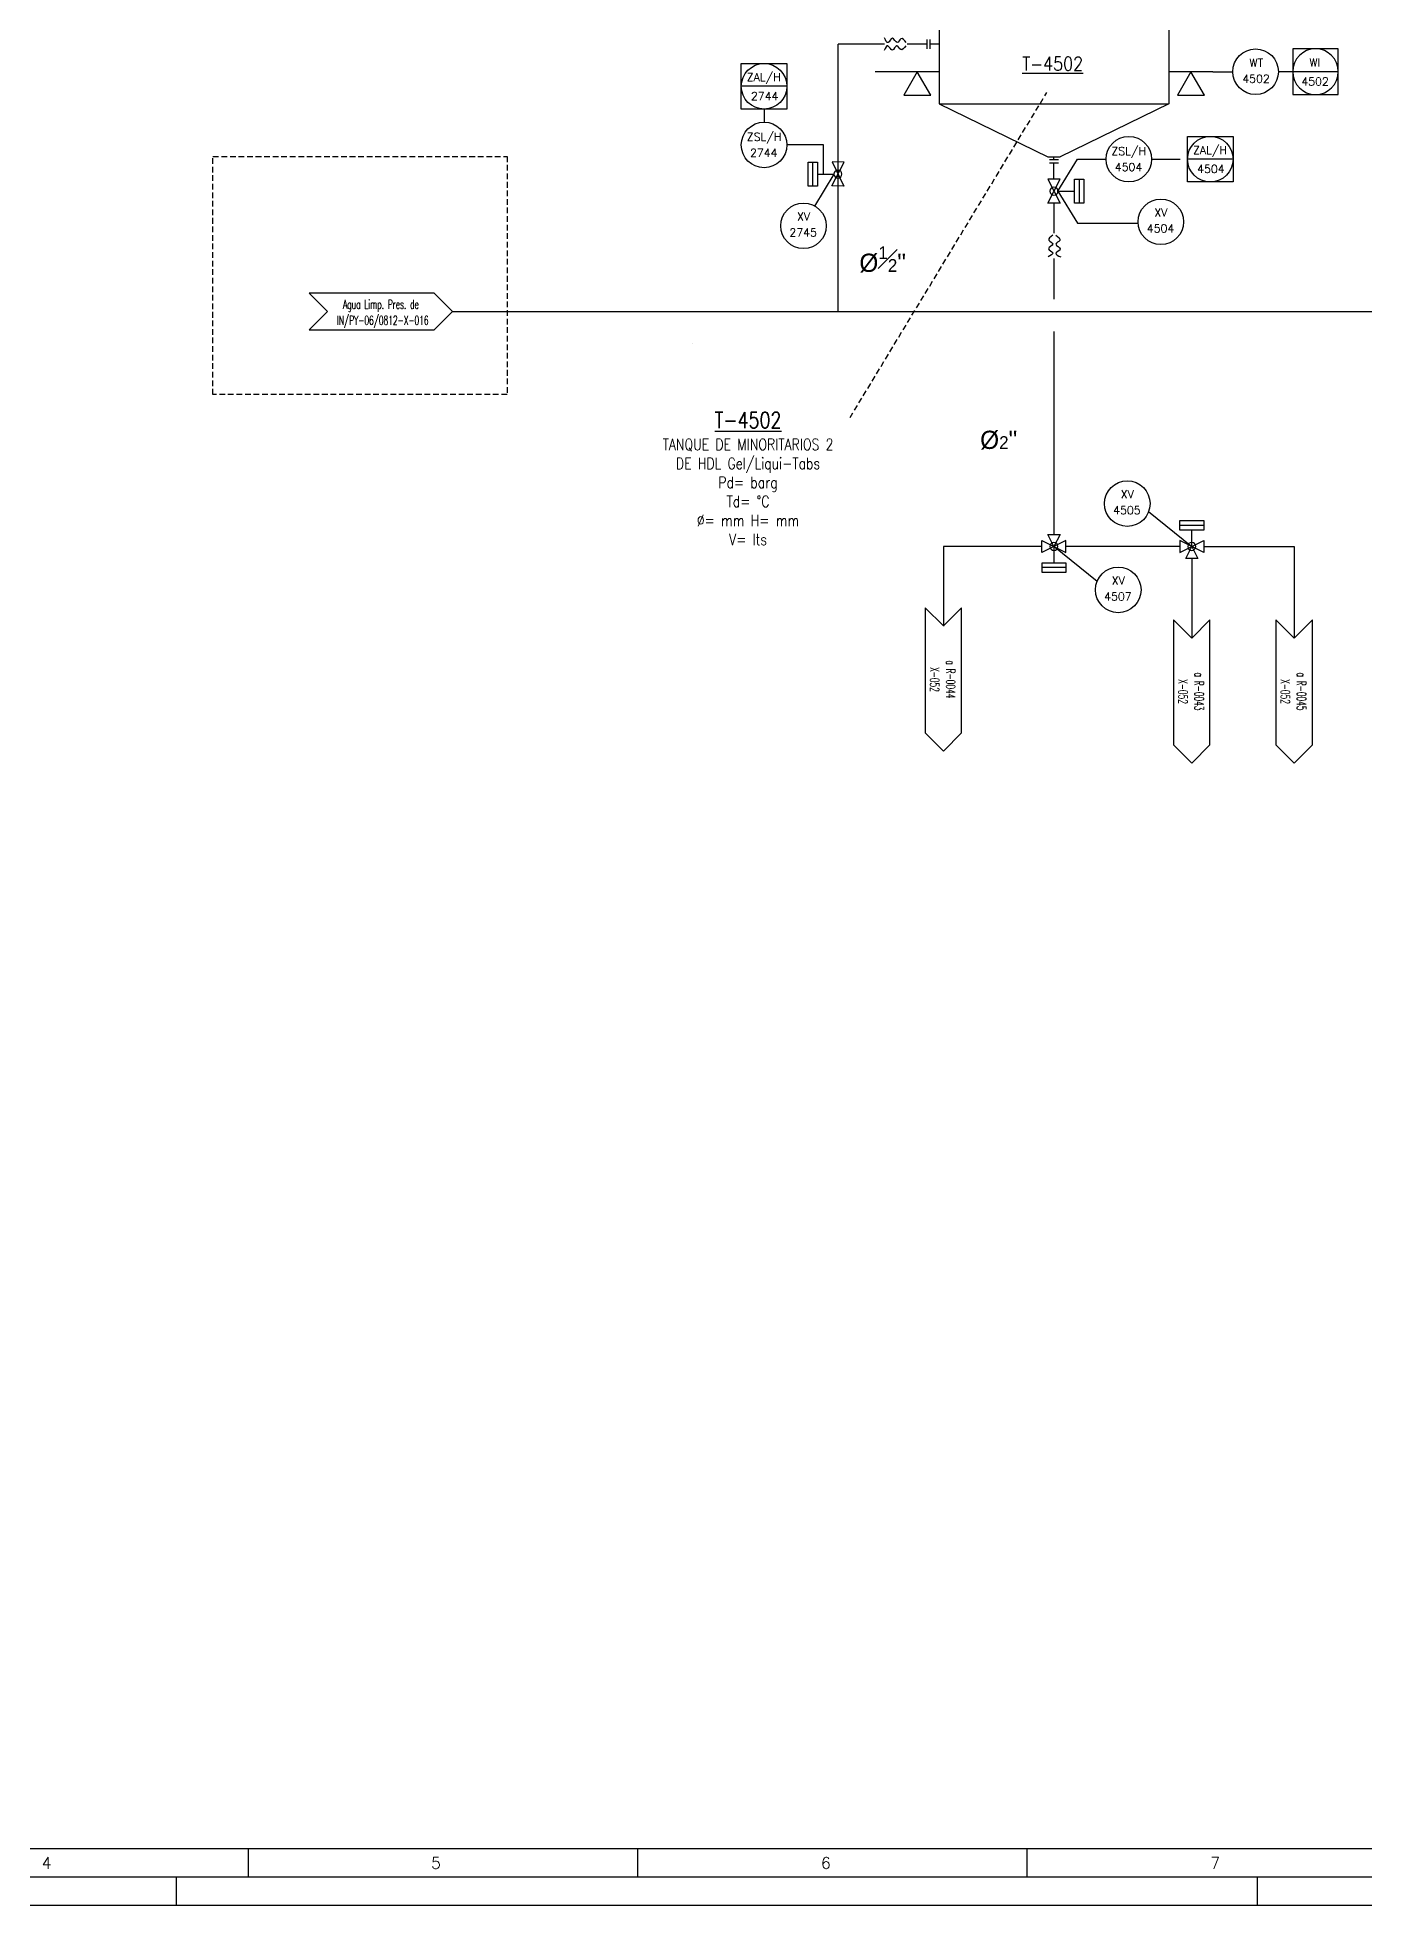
# Model space of a CAD drawing. Header units: millimetres. Extents: x -1069 to -649, y 34 to 330.
# Drawn here: x -946.2 to -829.8, y 33.8 to 197.8 of the extents above; entities that cross this region are included whole.
import ezdxf
from ezdxf.enums import TextEntityAlignment as Align

# ---------------------------------------------------------------- set-up
doc = ezdxf.new("R2010")
doc.units = ezdxf.units.MM
doc.linetypes.add('TRAZOS', pattern=[0.75, 0.5, -0.25])
for name, color, linetype in [('CAJETIN', 1, 'Continuous'), ('CONEXION INTRUMENTOS', 1, 'Continuous'), ('EQUIPOS', 5, 'Continuous'), ('FORMATO', 7, 'Continuous'), ('INSTRUMENTOS', 1, 'Continuous'), ('TEX', 7, 'Continuous'), ('TUBERIA', 5, 'Continuous'), ('VALVULAS Y ACCESORIOS', 1, 'Continuous')]:
    doc.layers.add(name, color=color, linetype=linetype)
doc.layers.add('TUBERÍA2', color=1, linetype='TRAZOS', true_color=0xff0000)
doc.styles.add('PY', font='ROMANS.shx')
doc.styles.add('PY1', font='ROMANS.shx', dxfattribs={"width": 0.8})
doc.linetypes.add('SEÑAL_MECANICA2', pattern='A,4.411183,["o",PY,S=4.130212,R=360,X=0,Y=-1.374288],0.588817,-0.374158,["",PY,S=2,R=360,X=0,Y=-0.688262],-2.183682', length=7.55784)

# ---------------------------------------------------------------- blocks, each defined once
blk = doc.blocks.new('VALV GLOB-V')
at = {"layer": 'INSTRUMENTOS', "color": 1, "flags": 128}
blk.add_lwpolyline([(5.7, -1.43), (5.7, 1.43), (0, -1.43), (0, 1.43)], close=True, dxfattribs=at)
at = {"layer": 'INSTRUMENTOS', "color": 1}
blk.add_circle((2.85, 0), 0.95, dxfattribs=at)
at = {"layer": 'INSTRUMENTOS', "color": 7, "linetype": 'SEÑAL_MECANICA2', "style": 'PY'}
blk.add_attdef('REF.', text='', height=2, dxfattribs=at).set_placement((3, -3.37), align=Align.MIDDLE)
blk = doc.blocks.new('SEÑAL CIR')
at = {"color": 1}
blk.add_circle((0, 5.7), 5.7, dxfattribs=at)
at = {"layer": 'INSTRUMENTOS', "linetype": 'Continuous', "style": 'PY', "flags": 4}
for p in [(0.18, 6.94), (0.13, 2.95)]:
    blk.add_attdef('---', text='', height=2, dxfattribs=at).set_placement(p, align=Align.CENTER)
blk = doc.blocks.new('SEÑAL CIRCU MARCO')
at = {"color": 1, "linetype": 'Continuous', "ltscale": 0.5}
blk.add_line((5.7, 5.7), (-5.7, 5.7), dxfattribs=at)
at = {"color": 1, "flags": 128}
blk.add_lwpolyline([(5.7, 0), (-5.7, 0), (-5.7, 11.4), (5.7, 11.4)], close=True, dxfattribs=at)
at = {"color": 1}
blk.add_circle((0, 5.7), 5.7, dxfattribs=at)
at = {"style": 'PY'}
for tag, p in [('XXX', (0.18, 7.98)), ('YYY', (0.13, 3.24))]:
    blk.add_attdef(tag, text='', height=2, dxfattribs=at).set_placement(p, align=Align.MIDDLE)
blk = doc.blocks.new('BANDERA DE FLUJO')
at = {"layer": 'TEX', "color": 1, "ltscale": 0.1, "flags": 128}
blk.add_lwpolyline([(-4, 4), (-31.46, 4), (-27.46, 0), (-31.46, -4), (-4, -4), (0, 0)], close=True, dxfattribs=at)
at = {"layer": 'TEX', "style": 'PY1', "width": 0.8}
for tag, p in [('ETIQUETA-LINEA-1', (-15.73, 0.61)), ('ETIQUETA-LINEA-2', (-15.73, -2.91))]:
    blk.add_attdef(tag, text='', height=2, dxfattribs=at).set_placement(p, align=Align.CENTER)
blk = doc.blocks.new('MARCO-A1')
at = {"layer": 'FORMATO', "color": 5}
for p, q in [((283.67, 10), (283.67, 5)), ((352.08, 10), (352.08, 5)), ((420.5, 10), (420.5, 5))]:
    blk.add_line(p, q, dxfattribs=at)
at = {"layer": 'FORMATO', "color": 1, "linetype": 'Continuous'}
for p, q in [((271, 5), (271, 0)), ((461, 5), (461, 0))]:
    blk.add_line(p, q, dxfattribs=at)
at = {"layer": 'FORMATO', "color": 1}
blk.add_lwpolyline([(0, 594), (841, 594), (841, 0), (0, 0)], close=True, dxfattribs=at)
at = {"layer": 'FORMATO', "color": 5}
blk.add_lwpolyline([(5, 589), (836, 589), (836, 5), (5, 5)], close=True, dxfattribs=at)
at = {"layer": 'FORMATO', "color": 8, "linetype": 'Continuous'}
blk.add_lwpolyline([(10, 584), (831, 584), (831, 10), (10, 10)], close=True, dxfattribs=at)
at = {"layer": 'FORMATO', "color": 1, "style": 'PY'}
for s, p in [('4', (247.4, 6.5)), ('5', (315.82, 6.5)), ('6', (384.34, 6.5)), ('7', (452.75, 6.5))]:
    blk.add_text(s, height=2, dxfattribs=at).set_placement(p)

msp = doc.modelspace()

# ---------------------------------------------------------------- linework, layer by layer
at = {"color": 5}
for p, q in [((-875.97, 173.75), (-875.97, 197.21)), ((-857.03, 172.01), (-857.03, 155.66)), ((-857.03, 170.54), (-857.03, 154.19)), ((-857.03, 168.1), (-857.03, 168.1)), ((-857.03, 166.64), (-857.03, 154.19)), ((-858.08, 153.13), (-866.74, 153.13)), ((-866.74, 153.13), (-866.74, 146.15)), ((-845.99, 153.13), (-855.98, 153.13)), ((-844.94, 152.08), (-844.94, 145.09))]:
    msp.add_line(p, q, dxfattribs=at)
at = {"color": 1}
for p, q in [((-868.17, 197.21), (-869.92, 197.21)), ((-870.97, 194.8), (-872.72, 194.8)), ((-867.11, 194.8), (-870.97, 194.8)), ((-843.09, 194.8), (-846.95, 194.8)), ((-843.09, 194.8), (-841.34, 194.8)), ((-877.26, 188.37), (-880.47, 188.37)), ((-877.26, 185.82), (-877.26, 188.37)), ((-856.68, 184.31), (-854.98, 187.12)), ((-854.98, 187.12), (-852.46, 187.12)), ((-878.2, 184.76), (-878.2, 186.86)), ((-878.2, 184.76), (-878.2, 186.86)), ((-876.34, 185.81), (-878.04, 183.01)), ((-877.78, 185.81), (-876.34, 185.81)), ((-854.82, 185.37), (-854.82, 183.26)), ((-854.82, 185.37), (-854.82, 183.26)), ((-856.68, 184.31), (-855.24, 184.31)), ((-856.68, 184.31), (-855.24, 184.31)), ((-856.68, 184.31), (-854.98, 181.51)), ((-854.98, 181.51), (-849.64, 181.51)), ((-848.73, 156.19), (-844.94, 153.13)), ((-853.24, 150.07), (-857.03, 153.13))]:
    msp.add_line(p, q, dxfattribs=at)
for points in [[(-867.85, 192.75), (-869.04, 194.8), (-870.22, 192.74)], [(-843.83, 192.75), (-845.02, 194.8), (-846.2, 192.74)], [(-877.78, 184.76), (-878.61, 184.76), (-878.61, 186.86), (-877.78, 186.86)], [(-877.78, 184.76), (-878.61, 184.76), (-878.61, 186.86), (-877.78, 186.86)], [(-855.24, 185.37), (-854.4, 185.37), (-854.4, 183.26), (-855.24, 183.26)], [(-855.24, 185.37), (-854.4, 185.37), (-854.4, 183.26), (-855.24, 183.26)]]:
    msp.add_lwpolyline(points, close=True, dxfattribs=at)
at = {"color": 5}
msp.add_lwpolyline([(-909.81, 173.75), (-875.97, 173.75)], dxfattribs=at)
at = {"color": 4}
for points in [[(-870.02, 197.07), (-870.48, 196.74), (-870.81, 197.07), (-871.22, 196.7), (-871.6, 197.07), (-871.93, 196.66)], [(-870, 197.35), (-870.46, 197.69), (-870.79, 197.35), (-871.21, 197.73), (-871.58, 197.35), (-871.91, 197.77)], [(-857.14, 180.46), (-857.47, 180.01), (-857.14, 179.67), (-857.51, 179.26), (-857.14, 178.89), (-857.55, 178.55)], [(-856.86, 180.44), (-856.53, 179.99), (-856.86, 179.66), (-856.48, 179.24), (-856.86, 178.87), (-856.44, 178.54)]]:
    msp.add_spline(points, degree=3, dxfattribs=at)
at = {"layer": 'CAJETIN', "color": 1, "linetype": 'TRAZOS', "ltscale": 5}
for p, q in [((-836.08, 194.8), (-837.34, 194.8)), ((-882.47, 191.52), (-882.47, 190.37)), ((-848.46, 187.12), (-845.31, 187.12))]:
    msp.add_line(p, q, dxfattribs=at)
at = {"layer": 'CONEXION INTRUMENTOS', "linetype": 'Continuous'}
for p, q in [((-845.99, 154.99), (-843.88, 154.99)), ((-845.99, 154.99), (-843.88, 154.99)), ((-844.94, 153.13), (-844.94, 154.57)), ((-857.03, 153.13), (-857.03, 151.69)), ((-855.98, 151.28), (-858.08, 151.28)), ((-855.98, 151.28), (-858.08, 151.28))]:
    msp.add_line(p, q, dxfattribs=at)
for points in [[(-845.99, 154.57), (-845.99, 155.41), (-843.88, 155.41), (-843.88, 154.57)], [(-845.99, 154.57), (-845.99, 155.41), (-843.88, 155.41), (-843.88, 154.57)], [(-855.98, 151.69), (-855.98, 150.86), (-858.08, 150.86), (-858.08, 151.69)], [(-855.98, 151.69), (-855.98, 150.86), (-858.08, 150.86), (-858.08, 151.69)]]:
    msp.add_lwpolyline(points, close=True, dxfattribs=at)
at = {"layer": 'EQUIPOS', "color": 1}
for p, q in [((-867.11, 205.79), (-867.11, 191.97)), ((-846.95, 205.79), (-846.95, 191.97)), ((-867.11, 191.97), (-846.95, 191.97)), ((-867.11, 191.97), (-857.56, 187.32)), ((-846.95, 191.97), (-856.5, 187.32)), ((-857.56, 187.32), (-856.5, 187.32))]:
    msp.add_line(p, q, dxfattribs=at)
at = {"layer": 'INSTRUMENTOS', "color": 1}
for points in [[(-857.56, 154.19), (-856.5, 154.19), (-857.03, 153.13), (-857.03, 153.13)], [(-844.41, 152.08), (-845.46, 152.08), (-844.94, 153.13), (-844.94, 153.13)]]:
    msp.add_lwpolyline(points, close=True, dxfattribs=at)
at = {"layer": 'TUBERIA', "color": 5, "linetype": 'Continuous'}
for p, q in [((-871.91, 197.21), (-875.97, 197.21)), ((-857.03, 187.05), (-857.03, 187.32)), ((-857.03, 185.37), (-857.03, 186.78)), ((-857.03, 183.26), (-857.03, 180.62)), ((-857.03, 178.41), (-857.03, 174.83))]:
    msp.add_line(p, q, dxfattribs=at)
at = {"layer": 'TUBERIA', "linetype": 'Continuous'}
msp.add_line((-867.11, 197.21), (-867.9, 197.21), dxfattribs=at)
at = {"layer": 'TUBERIA'}
for p, q in [((-875.97, 173.75), (-806.94, 173.75)), ((-888.71, 170.96), (-888.71, 170.96)), ((-843.88, 153.13), (-835.95, 153.13)), ((-835.95, 153.13), (-835.95, 145.09))]:
    msp.add_line(p, q, dxfattribs=at)
at = {"layer": 'TUBERÍA2', "color": 0}
msp.add_line((-874.93, 164.44), (-857.66, 192.96), dxfattribs=at)
at = {"layer": 'TUBERÍA2', "color": 2}
msp.add_lwpolyline([(-930.84, 187.37), (-905.02, 187.37), (-905.02, 166.46), (-930.84, 166.46)], close=True, dxfattribs=at)
at = {"layer": 'VALVULAS Y ACCESORIOS', "ltscale": 0.1}
for p, q in [((-868.17, 196.81), (-868.17, 197.61)), ((-867.9, 196.81), (-867.9, 197.61)), ((-856.63, 187.05), (-857.43, 187.05)), ((-856.63, 186.78), (-857.43, 186.78))]:
    msp.add_line(p, q, dxfattribs=at)

# ---------------------------------------------------------------- block references
at = {"xscale": 0.499409123998651, "yscale": 0.499409123998651, "zscale": 0.499409123998651}
msp.add_blockref('MARCO-A1', (-1069.42, 33.84), dxfattribs=at)
at = {"linetype": 'Continuous'}
ref = msp.add_blockref('SEÑAL CIR', (-839.34, 192.8), dxfattribs=dict(at, xscale=0.3508399999998801, yscale=0.3508399999998801, zscale=0.3508399999998801))
ref.add_attrib('---', 'WT', dxfattribs={"layer": 'INSTRUMENTOS', "color": 7, "linetype": 'Continuous', "height": 0.702, "style": 'PY'}).set_placement((-839.28, 195.23), align=Align.CENTER)
ref.add_attrib('---', '4502', dxfattribs={"layer": 'INSTRUMENTOS', "color": 7, "linetype": 'Continuous', "height": 0.702, "style": 'PY'}).set_placement((-839.3, 193.83), align=Align.CENTER)
ref = msp.add_blockref('SEÑAL CIRCU MARCO', (-834.08, 192.8), dxfattribs=dict(xscale=-0.3511153654362715, yscale=0.3511153654362715, zscale=0.3511153654362715))
ref.add_attrib('XXX', 'WI', dxfattribs={"height": 0.702, "style": 'PY'}).set_placement((-834.14, 195.6), align=Align.MIDDLE)
ref.add_attrib('YYY', '4502', dxfattribs={"height": 0.702, "style": 'PY'}).set_placement((-834.12, 193.94), align=Align.MIDDLE)
at = {"color": 1}
ref = msp.add_blockref('SEÑAL CIRCU MARCO', (-882.47, 191.52), dxfattribs=dict(at, xscale=0.350840000000062, yscale=0.350840000000062, zscale=0.350840000000062))
ref.add_attrib('XXX', 'ZAL/H', dxfattribs={"color": 7, "height": 0.702, "style": 'PY'}).set_placement((-882.5, 194.28), align=Align.MIDDLE)
ref.add_attrib('YYY', '2744', dxfattribs={"color": 7, "height": 0.702, "style": 'PY'}).set_placement((-882.42, 192.66), align=Align.MIDDLE)
at = {"color": 1, "linetype": 'Continuous'}
ref = msp.add_blockref('SEÑAL CIR', (-882.47, 186.37), dxfattribs=dict(at, xscale=0.350840000000062, yscale=0.350840000000062, zscale=0.350840000000062))
ref.add_attrib('---', 'ZSL/H', dxfattribs={"layer": 'INSTRUMENTOS', "color": 7, "linetype": 'Continuous', "height": 0.702, "style": 'PY'}).set_placement((-882.47, 188.73), align=Align.CENTER)
ref.add_attrib('---', '2744', dxfattribs={"layer": 'INSTRUMENTOS', "color": 7, "linetype": 'Continuous', "height": 0.702, "style": 'PY'}).set_placement((-882.5, 187.33), align=Align.CENTER)
ref = msp.add_blockref('SEÑAL CIR', (-850.46, 185.12), dxfattribs=dict(at, xscale=0.350840000000062, yscale=0.350840000000062, zscale=0.350840000000062))
ref.add_attrib('---', 'ZSL/H', dxfattribs={"layer": 'INSTRUMENTOS', "color": 7, "linetype": 'Continuous', "height": 0.702, "style": 'PY'}).set_placement((-850.47, 187.48), align=Align.CENTER)
ref.add_attrib('---', '4504', dxfattribs={"layer": 'INSTRUMENTOS', "color": 7, "linetype": 'Continuous', "height": 0.702, "style": 'PY'}).set_placement((-850.49, 186.08), align=Align.CENTER)
at = {"color": 1}
ref = msp.add_blockref('SEÑAL CIRCU MARCO', (-843.31, 185.12), dxfattribs=dict(at, xscale=0.350840000000062, yscale=0.350840000000062, zscale=0.350840000000062))
ref.add_attrib('XXX', 'ZAL/H', dxfattribs={"color": 7, "height": 0.702, "style": 'PY'}).set_placement((-843.34, 187.87), align=Align.MIDDLE)
ref.add_attrib('YYY', '4504', dxfattribs={"color": 7, "height": 0.702, "style": 'PY'}).set_placement((-843.26, 186.26), align=Align.MIDDLE)
at = {"linetype": 'Continuous', "yscale": 0.3693052631579121, "zscale": 0.369305263157877}
for p, xscale, rotation in [((-875.97, 186.87), -0.369305263157917, 88.94685432053949), ((-857.03, 185.37), -0.3693052631579121, 90), ((-845.99, 153.13), -0.3693052631579121, 180)]:
    msp.add_blockref('VALV GLOB-V', p, dxfattribs=dict(at, xscale=xscale, rotation=rotation))
at = {"color": 1, "linetype": 'Continuous'}
ref = msp.add_blockref('SEÑAL CIR', (-879.01, 179.27), dxfattribs=dict(at, xscale=0.350840000000062, yscale=0.350840000000062, zscale=0.350840000000062))
ref.add_attrib('---', 'XV', dxfattribs={"layer": 'INSTRUMENTOS', "color": 7, "linetype": 'Continuous', "height": 0.702, "style": 'PY'}).set_placement((-879.01, 181.73), align=Align.CENTER)
ref.add_attrib('---', '2745', dxfattribs={"layer": 'INSTRUMENTOS', "color": 7, "linetype": 'Continuous', "height": 0.702, "style": 'PY'}).set_placement((-879.04, 180.34), align=Align.CENTER)
ref = msp.add_blockref('SEÑAL CIR', (-847.65, 179.62), dxfattribs=dict(at, xscale=0.350840000000062, yscale=0.350840000000062, zscale=0.350840000000062))
ref.add_attrib('---', 'XV', dxfattribs={"layer": 'INSTRUMENTOS', "color": 7, "linetype": 'Continuous', "height": 0.702, "style": 'PY'}).set_placement((-847.65, 182.08), align=Align.CENTER)
ref.add_attrib('---', '4504', dxfattribs={"layer": 'INSTRUMENTOS', "color": 7, "linetype": 'Continuous', "height": 0.702, "style": 'PY'}).set_placement((-847.68, 180.69), align=Align.CENTER)
ref = msp.add_blockref('BANDERA DE FLUJO', (-909.81, 173.75), dxfattribs=dict(xscale=0.4, yscale=0.4, zscale=0.4))
ref.add_attrib('ETIQUETA-LINEA-1', 'Agua Limp. Pres. de', dxfattribs={"layer": 'TEX', "height": 0.8, "style": 'PY1', "width": 0.6}).set_placement((-916.1, 173.99), align=Align.CENTER)
ref.add_attrib('ETIQUETA-LINEA-2', ' IN/PY-06/0812-X-016', dxfattribs={"layer": 'TEX', "height": 0.8, "style": 'PY1', "width": 0.6}).set_placement((-916.1, 172.58), align=Align.CENTER)
at = {"linetype": 'Continuous'}
ref = msp.add_blockref('SEÑAL CIR', (-850.6, 154.89), dxfattribs=dict(at, xscale=0.350840000000062, yscale=0.350840000000062, zscale=0.350840000000062))
ref.add_attrib('---', 'XV', dxfattribs={"layer": 'INSTRUMENTOS', "color": 7, "linetype": 'Continuous', "height": 0.702, "style": 'PY'}).set_placement((-850.6, 157.36), align=Align.CENTER)
ref.add_attrib('---', '4505', dxfattribs={"layer": 'INSTRUMENTOS', "color": 7, "linetype": 'Continuous', "height": 0.702, "style": 'PY'}).set_placement((-850.63, 155.96), align=Align.CENTER)
at = {"linetype": 'Continuous', "xscale": -0.3693052631579121, "yscale": 0.3693052631579121, "zscale": 0.369305263157877}
msp.add_blockref('VALV GLOB-V', (-855.98, 153.13), dxfattribs=at)
at = {"linetype": 'Continuous'}
ref = msp.add_blockref('SEÑAL CIR', (-851.39, 147.32), dxfattribs=dict(at, xscale=0.350840000000062, yscale=0.350840000000062, zscale=0.350840000000062))
ref.add_attrib('---', 'XV', dxfattribs={"layer": 'INSTRUMENTOS', "color": 7, "linetype": 'Continuous', "height": 0.702, "style": 'PY'}).set_placement((-851.39, 149.78), align=Align.CENTER)
ref.add_attrib('---', '4507', dxfattribs={"layer": 'INSTRUMENTOS', "color": 7, "linetype": 'Continuous', "height": 0.702, "style": 'PY'}).set_placement((-851.42, 148.39), align=Align.CENTER)
ref = msp.add_blockref('BANDERA DE FLUJO', (-866.74, 135.17), dxfattribs=dict(xscale=0.4, yscale=0.4, zscale=0.4, rotation=270))
ref.add_attrib('ETIQUETA-LINEA-1', 'a R-0044', dxfattribs={"layer": 'TEX', "height": 0.8, "rotation": 270, "style": 'PY1', "width": 0.6}).set_placement((-866.49, 141.46), align=Align.CENTER)
ref.add_attrib('ETIQUETA-LINEA-2', 'X-052', dxfattribs={"layer": 'TEX', "height": 0.8, "rotation": 270, "style": 'PY1', "width": 0.6}).set_placement((-867.9, 141.46), align=Align.CENTER)
ref = msp.add_blockref('BANDERA DE FLUJO', (-844.94, 134.11), dxfattribs=dict(xscale=0.4, yscale=0.4, zscale=0.4, rotation=270))
ref.add_attrib('ETIQUETA-LINEA-1', 'a R-0043', dxfattribs={"layer": 'TEX', "height": 0.8, "rotation": 270, "style": 'PY1', "width": 0.6}).set_placement((-844.69, 140.4), align=Align.CENTER)
ref.add_attrib('ETIQUETA-LINEA-2', 'X-052', dxfattribs={"layer": 'TEX', "height": 0.8, "rotation": 270, "style": 'PY1', "width": 0.6}).set_placement((-846.1, 140.4), align=Align.CENTER)
ref = msp.add_blockref('BANDERA DE FLUJO', (-835.95, 134.11), dxfattribs=dict(xscale=0.4, yscale=0.4, zscale=0.4, rotation=270))
ref.add_attrib('ETIQUETA-LINEA-1', 'a R-0045', dxfattribs={"layer": 'TEX', "height": 0.8, "rotation": 270, "style": 'PY1', "width": 0.6}).set_placement((-835.71, 140.4), align=Align.CENTER)
ref.add_attrib('ETIQUETA-LINEA-2', 'X-052', dxfattribs={"layer": 'TEX', "height": 0.8, "rotation": 270, "style": 'PY1', "width": 0.6}).set_placement((-837.12, 140.4), align=Align.CENTER)

# ---------------------------------------------------------------- texts
at = {"char_height": 1.6, "width": 18.6947}
for s, insert, attachment_point in [('%%C{\\H0.7x;\\S1#2;}"', (-870.02, 179.47), 3), ('%%C{\\H0.7x;2}"', (-863.51, 163.29), 1)]:
    msp.add_mtext(s, dxfattribs=dict(at, insert=insert, attachment_point=attachment_point))
at = {"layer": 'CAJETIN', "color": 5, "linetype": 'Continuous', "insert": (-883.88, 164.92), "char_height": 1.4, "width": 28.2826, "attachment_point": 2, "style": 'PY1'}
msp.add_mtext('{\\LT-4502\\P\\H0.7143x;\\l\\C7;TANQUE DE MINORITARIOS 2\\PDE HDL Gel/Liqui-Tabs\\PPd= barg\\PTd= °C\\C5;\\P\\C7;%%C= mm H= mm\\PV= lts}', dxfattribs=at)
at = {"layer": 'EQUIPOS', "color": 6, "linetype": 'Continuous', "style": 'PY', "width": 0.85}
msp.add_text('%%UT-4502', height=1.2, dxfattribs=at).set_placement((-857.15, 194.9), align=Align.CENTER)

doc.saveas('drawing.dxf')
